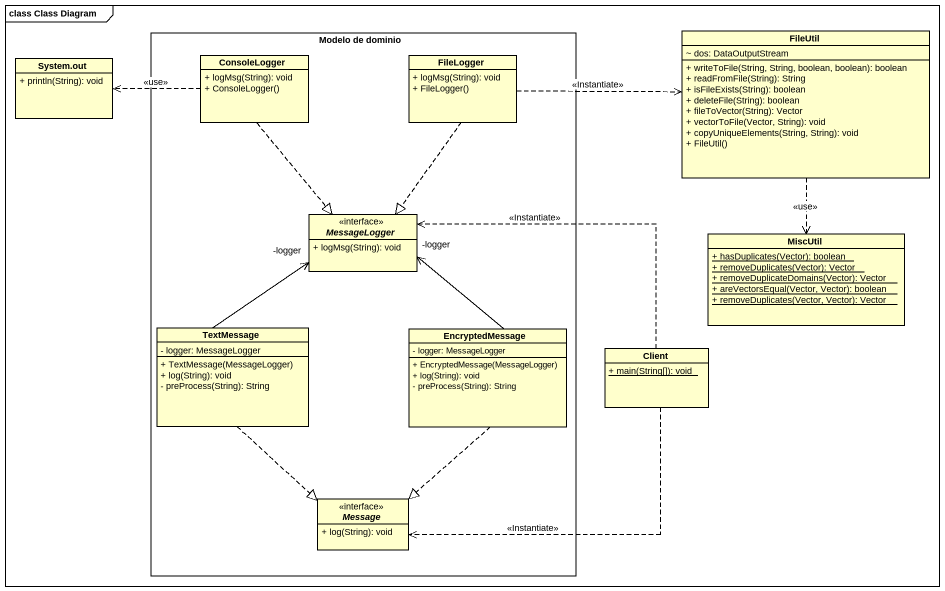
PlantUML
@startuml
mainframe class Class Diagram
hide circle
hide empty members
skinparam classAttributeIconSize 0
rectangle "Modelo de dominio" as Modelo_de_dominio {
  class ConsoleLogger {
    + logMsg(String): void
    + ConsoleLogger()
  }
  class FileLogger {
    + logMsg(String): void
    + FileLogger()
  }
  interface MessageLogger <<interface>> {
    + logMsg(String): void
  }
  class TextMessage {
    - logger: MessageLogger
    + TextMessage(MessageLogger)
    + log(String): void
    - preProcess(String): String
  }
  class EncryptedMessage {
    - logger: MessageLogger
    + EncryptedMessage(MessageLogger)
    + log(String): void
    - preProcess(String): String
  }
  interface Message <<interface>> {
    + log(String): void
  }
}
class FileUtil {
  ~ dos: DataOutputStream
  + writeToFile(String, String, boolean, boolean): boolean
  + readFromFile(String): String
  + isFileExists(String): boolean
  + deleteFile(String): boolean
  + fileToVector(String): Vector
  + vectorToFile(Vector, String): void
  + copyUniqueElements(String, String): void
  + FileUtil()
}
class "System.out" as System_out {
  + println(String): void
}
class MiscUtil {
  {static} + hasDuplicates(Vector): boolean
  {static} + removeDuplicates(Vector): Vector
  {static} + removeDuplicateDomains(Vector): Vector
  {static} + areVectorsEqual(Vector, Vector): boolean
  {static} + removeDuplicates(Vector, Vector): Vector
}
class Client {
  {static} + main(String[]): void
}
FileUtil ..> MiscUtil : <<use>>
ConsoleLogger .left.> System_out : <<use>>
ConsoleLogger ..|> MessageLogger
FileLogger .right.> FileUtil : <<Instantiate>>
FileLogger ..|> MessageLogger
TextMessage -up-> "-logger" MessageLogger
TextMessage ..|> Message
EncryptedMessage -up-> "-logger" MessageLogger
EncryptedMessage ..|> Message
Client .left.> MessageLogger : <<Instantiate>>
Client .left.> Message : <<Instantiate>>
@enduml
